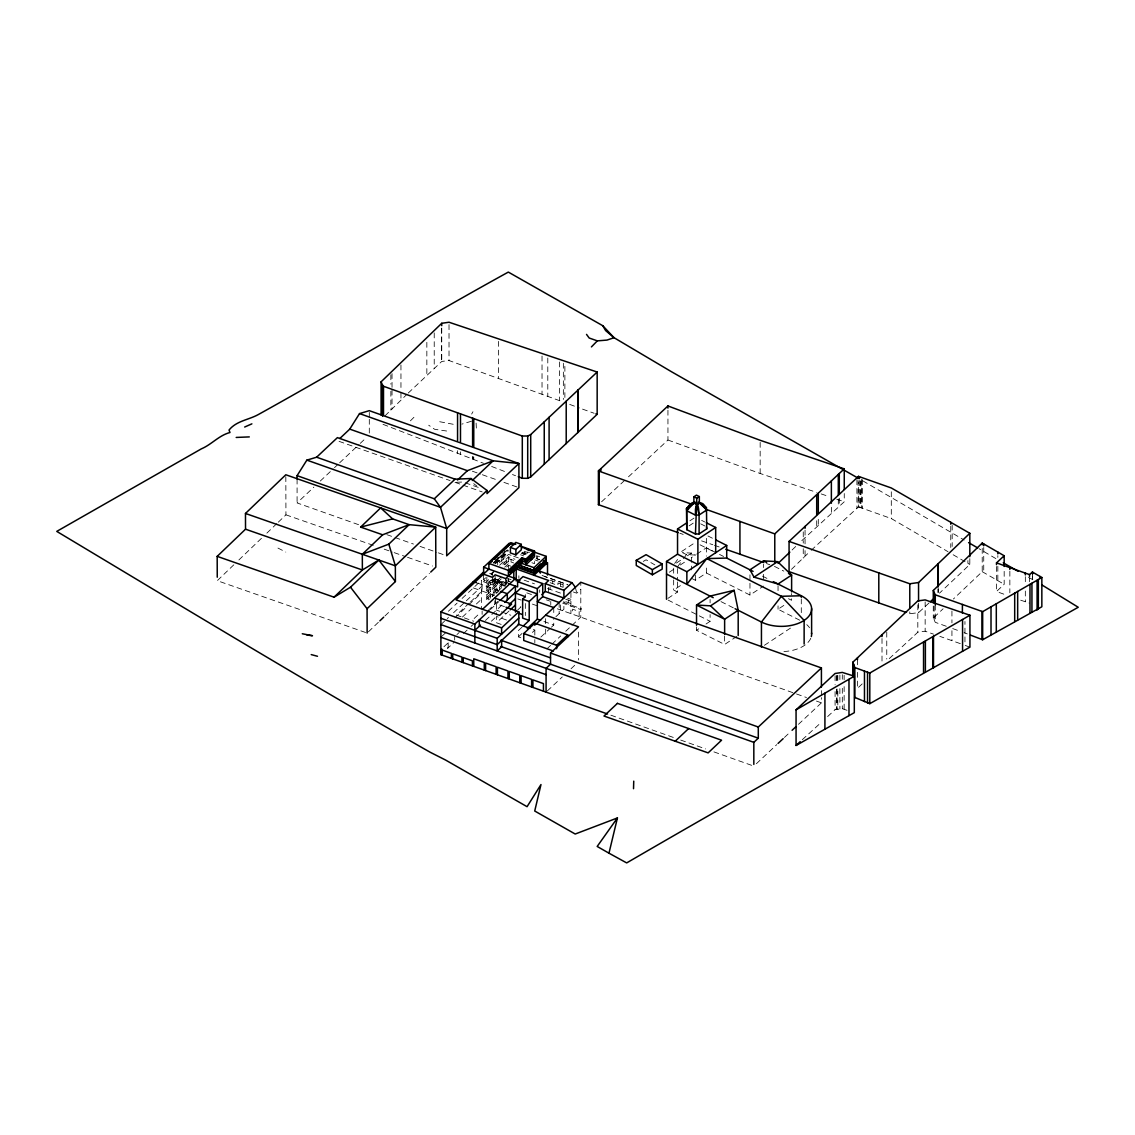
<?xml version="1.0" encoding="UTF-8"?>
<svg xmlns="http://www.w3.org/2000/svg" width="1135" height="1135" viewBox="0 0 1135 1135"><rect width="100%" height="100%" fill="white"/><g stroke="black" fill="none" stroke-linecap="round" stroke-linejoin="round"><path stroke-width="0.75" stroke-dasharray="5 3.75" d="M500.109 583.262L495.172 582.411L495.328 579.432L499.712 580.992L499.556 583.972L502.266 581.432M505.685 586.157L490.788 580.85L491.639 580.24L495.172 582.411L496.648 579.559M471.663 414.062L472.954 411.735M674.658 563.485L678.616 558.065M677.538 566.791L682.49 560.023M683.483 558.675L686.448 554.618L695.344 555.043L691.243 557.753M791.45 569.359L810.035 551.411M410.402 420.858L416.361 414.857M384.978 415.864L407.054 394.2M408.26 393.022L441.742 361.455L449.02 360.533L563.357 402.045M982.215 548.432L982.215 571.671L953.414 598.996M233.796 564.833L217.267 580.694L367.144 633.046M238.889 559.952L261.774 538.004M266.867 533.124L277.039 523.377M278.316 522.157L285.935 514.836L285.821 474.77M368.421 631.826L378.593 622.065M384.949 615.965L429.47 573.288M792.102 549.978L795.848 546.375M946.278 626.265L935.283 622.32L933.282 618.078L943.086 608.8M969.815 558.619L969.815 564.478L939.482 593.165M801.821 540.629L844.256 501.769L844.256 493.541M811.199 550.305L858.471 506.877L858.471 482.091M358.589 524.682L297.086 502.947L313.856 487.128M320.297 481.041L333.193 468.883M334.484 467.663L338.358 464.016M339.649 462.796L358.986 444.537M360.277 443.331L365.442 438.465M914.583 635.26L917.818 632.195L925.153 631.216L933.552 634.153M862.189 683.894L857.464 688.349L857.464 671.196M1003.808 594.158L996.502 591.505L1004.177 584.298L1004.177 568.238M497.882 558.377L498.96 557.37M503.557 553.071L504.635 552.05M493.214 563.003L497.031 559.442M498.293 558.25L507.203 549.908M493.98 562.818L495.328 561.541L495.328 559.03M497.754 559.271L499.116 558.009M503.443 553.951L504.791 552.688L504.791 550.163M493.909 563.301L508.026 550.078M495.044 563.343L508.523 550.745M495.371 563.811L508.054 551.951M448.382 611.268L457.107 603.096M462.101 598.429L481.439 580.326L481.439 609.126M485.652 577.814L483.482 579.843L492.476 583.049M499.57 565.258L508.48 556.916L514.978 559.229M490.944 573.913L493.64 571.387M500.847 577.091L492.476 584.936L483.482 581.73L486.731 578.694M491.597 574.14L494.307 571.614M486.844 581.361L488.646 579.673M440.891 624.591L448.495 617.468M453.56 612.73L481.439 586.639M486.844 583.887L491.937 579.12M504.664 567.216L508.48 563.641L511.729 564.804M490.788 580.85L492.59 579.162M486.844 585.575L494.065 578.822L494.065 581.347M506.678 567.018L508.48 565.329L511.076 566.251M469.252 603.054L456.412 615.085L462.711 617.327M470.543 601.862L482.091 591.037L482.091 584.738M454.837 617.851L467.506 605.991M468.769 604.799L481.439 592.938M486.844 588.086L495.867 579.659M486.844 590.611L499.57 578.708M486.844 592.3L501.273 578.807M442.153 636.011L448.495 630.081M462.427 617.043L471.309 608.743M476.374 603.99L481.439 599.252M486.844 594.825L501.273 581.319M486.844 597.336L507.203 578.297M486.844 599.025L506.678 580.467L506.678 582.993L503.075 586.369L503.075 583.844M509.161 581.006L505.685 584.255L495.172 580.51M496.577 593.264L499.116 590.895M504.181 586.157L506.707 583.787M443.969 646.723L447.374 643.531L447.374 648.582L453.872 642.509M456.951 634.578L459.221 632.45M474.146 618.49L479.821 613.17M601.593 501.784L625.442 479.651M463.435 633.543L467.648 629.599M471.068 626.406L473.338 624.293M487.993 610.573L497.754 601.437M490.348 609.58L498.889 601.578M485.44 620.476L502.493 604.515M491.398 621.2L495.257 617.596M501.173 624.42L496.477 622.746L509.104 610.942M517.645 610.02L520.88 606.984L518.142 606.019M522.001 627.187L518.397 630.549L518.397 636.863L521.689 638.026M518.397 636.863L522.185 633.316M532.372 632.408L534.826 630.095L531.492 628.918M573.402 592.002L576.736 593.194L580.794 589.405M555.923 616.674L563.896 609.211L563.896 601.252M540.842 637.09L550.276 628.251M551.44 627.173L553.752 625.002L553.752 618.688M546.9 648.865L550.659 645.347M551.922 644.169L560.704 635.941M565.727 631.244L570.749 626.548M571.997 625.371L580.794 617.142L580.794 582.255M547.325 690.945L562.293 676.928M571.033 668.756L576.012 664.088M756.378 763.713L776.78 744.617M784.427 737.452L790.811 731.493M798.458 724.329L821.414 702.849L821.414 697.614M929.068 602.912L918.556 612.659L909.788 613.751L905.645 612.262M889.258 658.612L914.313 635.515M667.947 410.232L667.947 440.025L626.69 478.488M802.275 739.722L821.399 722.257M827.628 716.554L835.09 709.701L842.312 708.708L847.036 710.297M689.867 520.823L693.982 518.113M689.044 525.874L694.138 522.526M681.653 551.468L695.344 542.431M676.403 563.031L681.88 559.413M687.37 555.795L691.47 553.085L695.344 555.043M669.281 572.239L674.786 568.607M680.276 564.989L685.767 561.371M696.734 554.135L706.367 547.779L723.591 556.476M677.538 581.929L677.538 592.016L673.665 590.058L681.88 584.638M667.891 598.386L677.538 592.016M691.47 578.311L695.344 580.269L706.367 573.005L706.367 564.592M736.842 636.409L724.627 644.467L696.535 630.265L700.607 627.584M706.041 624.009L710.099 621.313L710.099 614.588M706.367 573.005L749.965 595.038L763.529 586.086M799.749 620.207L778.042 609.24L784.838 604.756M764.394 645.318L792.443 626.818M643.261 561.428L646.07 559.81L654.867 564.889M491.639 580.24L492.732 579.786L495.172 582.411L498.918 580.368M471.493 421.227L461.86 424.121M492.732 579.786L493.98 579.517L495.172 582.411L499.712 580.992M495.172 576.254L495.172 582.411L500.18 581.716M493.98 579.517L495.328 579.432M456.653 482.276L463.037 482.006L479.013 487.653L473.692 483.666M495.172 582.411L500.322 582.496M446.637 431.016L434.634 429.271L428.704 425.228M439.699 421.723L455.39 424.689M1020.691 600.188L1029.544 603.167M858.471 506.877L891.301 518.553L948.009 551.709M667.947 440.025L760.166 473.479L816.533 492.349M821.187 493.924L828.933 496.534M701.586 540.87L712.837 544.743M836.651 499.159L844.256 501.769M960.309 643.644L939.865 636.352M969.928 647.12L964.949 645.375L964.949 621.498M285.935 514.836L375.869 546.247M384.197 549.156L392.526 552.064M394.185 552.646L405.848 556.717M407.508 557.299L432.492 566.024M714.454 545.311L719.32 547.027M679.851 533.237L683.199 534.415M383.02 424.334L483.538 463.307M472.373 471.209L480.673 474.146M482.347 474.742L497.3 480.02M503.954 482.375L517.248 487.071M339.067 441.359L450.084 480.587M455.05 482.332L461.448 484.588M463.037 485.156L482.219 491.937M386.851 534.656L413.452 544.048M420.092 546.403L436.72 552.277M438.38 552.859L446.693 555.795M582.539 409.125L594.187 413.282M527.718 551.979L529.463 552.603M539.579 556.703L537.394 555.923L537.394 558.448L539.579 559.229M522.001 552.263L528.257 554.476M522.057 552.986L524.242 553.766L524.242 551.241M522.128 553.44L525.335 554.575M536.543 558.576L539.749 559.711M521.49 553.355L524.739 554.504M536.131 558.562L539.38 559.725M520.525 554.76L523.732 555.895M534.94 559.895L538.146 561.03M511.076 555.327L508.48 554.391L497.669 564.521L497.669 561.995L506.678 553.554L506.678 556.079M513.687 556.249L518.879 558.108L518.879 555.582M531.904 562.733L534.5 563.669L534.5 561.144M513.687 560.449L508.48 558.604L503.075 563.655L503.075 566.181L508.48 561.116L513.687 562.974M542.104 575.459L567.06 584.355M544.261 576.381L547.51 577.545M550.631 578.651L567.812 584.78M550.106 580.155L565.727 585.717M550.106 582.681L555.313 584.525L555.313 582.014M524.086 580.141L534.5 583.844M547.51 588.483L560.52 593.108M567.642 598.173L570.933 599.337M511.076 579.701L508.48 578.779L508.48 582.141M565.727 599.166L570.933 601.025M489.625 573.445L492.249 574.381M508.48 581.304L511.076 582.227M565.727 601.692L570.933 603.55M563.925 602.529L581.602 608.814L580.794 609.58L562.662 603.125M494.59 578.708L506.863 583.078M531.492 594.541L525.349 592.356L525.349 597.407M546.389 599.847L549.68 601.025M557.342 608.8L794.869 693.386M796.529 693.982L806.474 697.528M816.434 701.075L821.414 702.849M477.722 583.177L499.428 590.909M517.801 598.911L521.05 600.06M532.414 604.104L540.53 606.998M473.338 587.916L494.363 595.407M504.451 606.672L496.477 603.834L496.477 614.872M543.892 621.483L553.752 625.002M496.477 610.133L499.67 611.268M501.273 611.836L510.835 615.241M506.494 620.008L496.477 616.447L496.477 622.746M464.286 617.88L473.735 621.242M610.885 715.192L674.048 737.693M680.702 740.063L705.63 748.93M713.943 751.895L752.164 765.515M952.719 628.591L960.792 631.486M766.466 563.527L769.8 564.719M569.699 404.415L579.332 407.947M964.026 632.677L967.29 633.912M512.467 474.529L515.531 475.707M491.639 466.457L506.253 472.117M701.614 520.369L704.736 521.958M700.678 523.845L705.034 526.058M774.453 566.379L783.817 571.118M707.942 535.961L714.199 539.125M762.45 576.126L767.118 578.481M700.04 544.814L714.128 551.922M788.499 598.712L791.62 600.287L791.62 593.562M686.448 554.618L682.575 552.66L691.47 553.085L691.47 569.912M721.023 601.621L733.508 607.92M668.075 600.074L710.099 621.313M277.947 548.063L285.793 552.064M982.215 571.671L1004.177 584.298M995.849 558.59L978.98 548.673M1028.48 577.233L1032.949 579.801M862.898 480.899L964.154 540.033M965.034 561.655L952.18 554.192L952.18 552.248M969.815 564.478L967.9 563.315L967.9 559.427M575.388 587.306L576.736 593.194M476.104 423.085L476.359 428.519M1032.623 575.743L1032.623 579.318M1032.396 575.615L1032.396 579.191M1029.544 578.183L1029.544 581.744M1025.331 576.693L1025.331 583.872M1025.331 591.037L1025.331 601.791M1009.852 571.217L1009.852 592.825M997.835 555.639L997.835 557.413M997.835 566.28L997.835 580.482M996.502 566.464L996.502 591.505M983.733 547.524L983.733 572.537M952.18 525.051L952.18 546.432M951.939 611.041L951.939 622.845M951.939 630.72L951.939 640.551M950.761 526.172L950.761 547.496M938.262 588.568L938.262 592.399M937.992 588.795L937.992 592.64M935.283 605.125L935.283 622.32M934.176 606.189L934.176 619.937M933.282 606.019L933.282 618.078M925.153 601.862L925.153 631.216M918.556 603.238L918.556 612.659M917.818 604.827L917.818 632.195M909.788 611.878L909.788 613.751M891.301 491.781L891.301 518.553M886.761 632.138L886.761 659.024M882.008 638.508L882.008 661.421M862.416 479.665L862.416 508.281M861.55 479.353L861.55 507.941M860.968 481.07L860.968 507.756M860.415 480.871L860.415 507.544M859.45 480.531L859.45 507.231M858.103 480.531L858.103 507.231M857.464 659.761L857.464 665.479M856.925 479.722L856.925 508.253M844.128 675.254L844.128 679.794M844.128 686.618L844.128 709.347M842.312 674.687L842.312 679.227M842.312 688.292L842.312 708.708M839.886 675.041L839.886 679.581M839.886 688.647L839.886 709.049M839.29 498.18L839.29 506.409M838.297 499.031L838.297 507.231M837.814 675.353L837.814 682.149M837.814 691.201L837.814 709.304M837.105 675.467L837.105 682.248M837.105 689.044L837.105 709.418M836.523 675.552L836.523 682.334M836.523 689.129L836.523 709.488M835.09 675.765L835.09 684.816M835.09 691.598L835.09 709.701M831.373 507.302L831.373 513.403M821.414 690.633L821.414 695.869M818.292 519.305L818.292 525.335M816.703 520.724L816.703 526.739M805.056 530.144L805.056 545.041M805.056 550.631L805.056 556.221M803.254 531.847L803.254 543.097M803.254 548.73L803.254 558.094M801.296 598.911L801.296 613.099M778.042 585.688L778.042 592.413M778.042 605.877L778.042 609.24M763.529 564.223L763.529 567.585M763.529 574.31L763.529 581.049M760.166 442.366L760.166 473.479M749.965 574.849L749.965 581.588M749.965 583.262L749.965 595.038M724.627 636.054L724.627 644.467M710.099 599.45L710.099 602.827M706.367 538.316L706.367 556.193M696.535 626.903L696.535 630.265M695.344 575.232L695.344 580.269M677.538 568.479L677.538 580.24M673.665 568.195L673.665 578.283M673.665 579.971L673.665 590.058M579.148 616.56L579.148 611.524L572.579 609.183L572.579 614.219M578.51 632.082L578.51 660.002M570.933 592.612L570.933 613.638M568.323 600.103L568.323 602.614M564.875 366.364L564.875 397.477M563.357 363.257L563.357 399.463M563.116 584.795L563.116 587.306L557.923 585.461L557.923 582.936M560.633 604.927L560.633 609.963M560.52 583.858L560.52 586.384M559.498 361.952L559.498 400.57M559.158 602.486L559.158 613.638M553.752 607.551L553.752 615.51M552.717 581.077L552.717 583.603M550.773 601.408L550.773 604.771M550.106 586.88L550.106 589.405M548.645 587.377L548.645 595.974M547.794 358.007L547.794 396.427M545.651 618.632L545.651 627.357M545.651 629.102L545.651 637.827M542.033 356.05L542.033 394.214M539.707 589.902L539.707 592.427M536.514 555.611L536.514 558.136M534.826 630.095L534.826 637.983M534.826 639.558L534.826 642.708M525.335 603.522L525.335 615.567M518.879 575.757L518.879 578.283M511.076 559.527L511.076 562.052M508.48 556.916L508.48 568.692M508.054 578.24L508.054 581.673M506.678 560.293L506.678 562.804M505.685 578.58L505.685 584.638M504.876 555.242L504.876 557.767M504.876 561.967L504.876 564.492M504.876 582.156L504.876 584.681M502.89 551.936L502.89 554.462M503.075 556.93L503.075 559.456M501.273 558.619L501.273 561.144M501.273 585.532L501.273 588.058L495.867 593.108L495.867 590.583M499.471 560.307L499.471 562.832M499.471 580.482L499.471 583.007M499.471 587.221L499.471 589.732M498.549 341.38L498.549 378.679M497.669 582.17L497.669 584.695M497.669 588.895L497.669 591.42M497.215 557.257L497.215 559.782L495.867 561.045L495.867 558.519M497.073 558.236L497.073 561.456M495.867 583.858L495.867 586.384M495.498 598.5L495.498 603.536M494.832 600.812L494.832 604.175M494.065 585.547L494.065 588.072M494.065 592.271L494.065 594.797L488.646 599.862L488.646 597.336M492.476 577.36L492.476 584.936M492.249 573.785L492.249 576.31M492.249 580.51L492.249 583.035M492.249 587.235L492.249 589.76M492.249 593.96L492.249 596.485M490.448 582.198L490.448 584.724M490.448 588.923L490.448 591.448M490.448 595.648L490.448 598.173M488.646 583.887L488.646 586.398M488.646 590.611L488.646 593.137M486.844 577.162L486.844 602.387M483.482 574.168L483.482 581.73M482.12 611.013L482.12 614.375M473.763 456.951L473.763 459.505M473.054 456.653L473.054 459.207M472.6 456.497L472.6 459.051M460.484 451.858L460.484 454.397M457.561 450.68L457.561 453.205M454.681 636.707L454.681 640.069M449.02 324.638L449.02 360.533M448.183 642.779L448.183 647.815M441.742 328.058L441.742 361.455M441.458 328.327L441.458 361.71M434.223 332.91L434.223 368.506M426.845 342.33L426.845 375.004M400.953 364.988L400.953 390.738M400.953 393.079L400.953 400.102M392.029 373.614L392.029 387.744M392.029 390.099L392.029 408.926M390.866 374.749L390.866 384.183M390.866 391.249L390.866 410.104M369.301 412.402L369.301 417.566M369.301 419.297L369.301 434.804M297.086 479.069L297.086 502.947M810.745 638.31A30.248 17.465 0 0 1 783.377 651.547M806.786 624.661A30.248 17.465 0 0 1 809.525 627.74M527.307 552.334L525.122 551.553L525.122 554.079L527.307 554.859L527.307 552.334"/><path stroke-width="1.5" d="M633.529 788.697L633.741 781.15M695.457 534.06L696.791 498.265L699.344 496.577L696.436 495.115L693.896 496.79L693.896 503.103L686.746 510.736L686.746 529.648L695.457 534.06L699.089 533.918L706.722 528.882L706.481 507.87L703.246 504.039A10.924 9.151 -36.4 0 0 699.926 502.691L698.649 502.535M1041.873 584.922L1078.25 607.268C927.508 691.924 776.212 775.943 626.676 862.912L608.97 853.179L617.426 817.938L575.204 834.026L534.727 811.014L540.984 784.555L527.066 806.687L445.516 760.01L430.137 752.235C304.435 680.745 180.834 605.749 56.75 531.393L201.363 448.85C211.663 444.494 218.956 435.386 229.979 432.506L229.043 430.037C236.435 420.858 248.452 419.964 258.156 414.644C342.16 368.052 424.178 318.396 508.324 272.088L602.742 325.702L614.049 337.705L671.423 371.698L858.287 478.246M698.096 502.266L700.522 503.571A10.57 5.689 31.6 0 1 703.629 505.969L706.722 509.97L699.089 515.006L695.457 515.134L686.746 510.736L689.498 505.884A10.57 10.144 10.2 0 1 692.634 503.599L695.216 502.223L694.294 502.266M686.746 529.648L686.505 508.636L689.839 504.465A10.853 9.619 59.4 0 1 693.13 502.961L694.379 502.777M297.086 479.069L297.086 475.664L306.861 460.129L316.637 457.206L337.407 437.628L455.05 479.183L471.025 478.516L487.014 490.476L487.014 493.626L518.908 463.52L369.301 410.671L359.525 413.594L349.75 429.115L339.876 438.451M691.073 504.337L692.137 503.103A9.874 6.058 56.6 0 1 693.882 502.323M617.426 817.938L597.18 846.455L608.97 853.179M753.087 571.387L726.712 558.065L706.793 558.59L686.859 584.341L686.859 571.728L726.712 545.453L715.759 539.905M591.42 346.913L597.336 340.869L606.984 340.089L614.049 337.705L605.636 330.597L602.742 325.702M518.255 476.743L522.299 478.275L527.704 478.317L530.712 476.913L597.166 414.318L597.166 372.039L449.02 322.241L441.742 323.291L381.09 381.828L381.09 415.027M933.282 602.572L933.282 590.498L982.215 543.069L1004.177 555.753L1004.177 566.464M217.253 577.218L217.182 556.363L245.529 529.194L245.472 513.46L285.821 474.77L435.698 527.122L435.826 567.188L430.733 572.068M217.182 556.363L334.045 597.18L362.377 569.997L362.32 554.277L388.823 544.147L409.153 524.654L382.651 534.784L360.632 527.094L380.651 507.898L392.639 518.894L409.153 524.654L435.698 527.122L395.349 565.812L395.406 581.546L367.073 608.715L367.144 633.046M362.32 554.277L382.651 534.784M334.045 597.18L350.502 587.206L378.835 560.037L395.406 581.546M379.87 620.845L383.687 617.185M789.832 552.163L778.057 563.414M789.066 541.409L909.788 583.773L918.556 582.525L969.815 533.294L891.301 487.965L858.471 476.374L789.066 541.409L789.066 571.643L905.645 612.262M316.637 457.206L434.294 498.776L455.05 479.183M457.519 480.006L467.407 470.684L493.158 460.796L518.908 463.52L518.908 487.653L446.693 555.795L446.693 528.513L440.494 507.331L434.294 498.776M471.025 478.516L440.494 507.331L306.861 460.129M472.259 480.516L493.158 460.796L359.525 413.594M487.014 490.476L446.693 528.513L297.086 475.664M852.839 675.481L852.839 662.202L917.818 600.912L925.153 599.904L969.928 615.241L969.928 647.12L869.793 703.672L854.612 697.33M381.09 381.828L383.02 386.099L522.299 436.024L527.704 435.996L530.712 434.577L597.166 372.039M675.197 741.226L688.647 728.556M483.638 574.807L483.638 567.23L509.317 543.197L512.523 544.332M494.59 598.031L511.658 604.104L499.613 615.383L456.029 599.862L488.887 569.103L488.887 563.428L511.062 542.686L515.744 544.36M491.157 562.151L492.235 561.144M494.094 559.399L495.172 558.392M495.995 557.625L497.073 556.618M497.882 555.852L498.96 554.845M499.769 554.093L500.861 553.071M501.67 552.319L502.748 551.298M503.557 550.546L504.635 549.539M505.458 548.773L506.536 547.765M507.345 546.999L508.423 545.992M509.232 545.226L510.324 544.218M607.566 714.014L440.891 654.654L440.891 611.978L483.609 571.997M510.395 547.467L515.815 542.402L521.291 544.346L521.291 549.822L515.886 554.873L510.395 552.929L510.395 547.467L515.886 549.411L521.291 544.346M678.177 532.641L598.415 504.678L598.415 470.94L667.947 405.961L760.166 440.295L844.256 468.868L844.256 489.426M508.395 576.055L508.395 570.38L521.916 557.725L525.86 559.129L534.514 551.028L520.44 546.02M516.241 567.245L514.339 569.018L514.339 566.493L516.241 564.719L516.17 580.964M482.545 609.296L515.403 578.552L483.638 567.23M508.395 583.617L517.603 586.894L517.603 581.645L523.008 576.58L542.729 583.603L542.729 596.641L537.323 601.706L553.752 607.551M440.891 654.654L441.699 648.851M547.51 575.019L547.51 562.62L533.989 575.275L533.989 567.699L546.162 556.32L526.938 549.468M474.856 642.992L474.856 624.066L489.114 610.729M500.081 600.458L515.403 586.114L515.474 612.049M545.822 559.371L544.474 560.633L544.474 563.159L545.822 561.896L545.722 558.888M540.203 567.557L533.989 573.374L516.17 567.032M541.296 566.549L546.162 561.995M474.856 630.379L480.488 625.101M504.734 602.415L515.403 592.427M509.104 604.629L515.403 598.727M510.367 609.765L515.403 605.04M529.208 620.434L522.639 618.093L522.639 599.166L525.335 596.641L515.474 593.123L520.88 588.072L537.323 593.917L529.208 601.507L529.208 620.434L523.207 626.052M527.222 628.591L537.323 619.142L537.323 588.668L542.729 583.603M541.721 594.754L545.268 591.434L545.268 583.66L548.645 580.496L516.17 568.919M501.613 627.868L479.296 619.923L479.296 626.222L501.613 634.181L501.613 627.868L518.808 611.779L506.054 607.239M501.642 640.466L501.642 646.766L497.187 650.937L497.187 638.324L518.808 618.093M545.268 591.434L563.896 598.06L563.896 590.285L571.997 582.695L575.388 587.306M553.327 651.008L523.746 640.481L523.746 633.543L534.826 623.158L567.699 634.876L567.699 636.976M536.032 624.136L580.794 582.255L821.414 667.947L821.414 687.143M556.618 648.709L556.618 645.247L567.699 634.876M546.077 692.109L546.077 668.359L550.532 664.174L550.532 653.036L578.51 626.846L545.651 615.142M774.779 562.435L774.779 533.876L844.256 468.868M753.824 764.408L753.824 742.347L758.293 738.176L758.293 727.024L821.414 667.947M778.057 743.425L783.164 738.658M792.088 730.302L795.905 726.712M930.345 601.72L932.913 599.323M598.415 504.678L599.223 503.926L599.223 470.188M796.061 709.829L835.09 673.495L842.312 672.417L854.314 676.19L854.314 712.666L796.061 745.468L796.061 709.829L854.314 676.19M800.218 741.652L796.061 745.468M996.502 564.663L996.502 562.875L1004.177 555.753M1029.544 576.396L1029.544 574.608L1032.396 572.04L1041.845 577.502L1041.845 606.771L982.669 639.743L970.553 635.146M686.746 510.736L686.505 508.636L693.896 503.103L696.791 504.564L699.089 515.006L699.089 533.918M686.505 508.636L688.406 507.373M666.515 599.294L666.515 561.442L677.538 554.178L677.538 528.953L687.129 522.625M677.538 554.178L697.883 564.464L697.883 539.238L715.688 527.491L706.296 522.738M763.529 560.86L749.965 569.813L754.037 577.176L778.042 584L791.62 575.062L777.574 561.655L763.529 560.86L766.65 562.435M696.535 625.215L696.535 605.04L710.581 605.835L734.118 590.313L738.19 610.289L738.19 635.515M754.037 577.176L777.574 561.655M738.19 610.289L724.627 619.242L724.627 634.38M378.835 560.037L362.377 569.997L245.529 529.194M636.253 560.335L646.07 554.674L662.187 563.981L662.187 569.117L652.37 574.792L636.253 565.485L636.253 560.335L652.37 569.642L662.187 563.981M852.839 662.202L854.839 667.564L869.793 673.041L969.928 615.241M933.282 590.498L935.283 594.811L982.669 611.651L1041.845 577.502M244.663 427.03L251.885 423.852M360.632 527.094L392.639 518.894M734.118 590.313L710.099 596.088L696.535 605.04L724.627 619.242L710.581 605.835M236.193 437.443L249.303 436.904M306.961 635.033L312.48 635.728L302.293 633.756M311.217 654.597L317.488 656.271M725.762 549.269L763.713 562.563M595.861 413.864L597.166 414.318M597.336 340.869L589.207 338.031L586.525 334.385M245.472 513.46L395.349 565.812L388.823 544.147M349.75 429.115L467.407 470.684M996.502 562.875L1029.544 574.608M512.382 543.991L514.127 544.616M521.575 547.269L523.334 547.893M524.654 548.361L526.399 548.985M527.718 549.453L529.463 550.078M521.022 563.088L533.989 567.699M571.997 582.695L538.728 570.848L540.416 573.147M488.887 563.428L508.395 570.38M545.268 583.66L563.896 590.285M519.943 580.751L513.8 578.566L513.8 570.99M517.603 581.645L537.323 588.668M483.482 574.168L492.476 577.36L495.172 574.835L505.685 578.58L521.916 563.4L521.916 557.725M542.729 596.641L559.158 602.486M473.338 581.617L476.572 582.766M500.833 591.406L507.302 593.704L507.302 600.018M522.639 599.166L529.208 601.507M537.323 619.142L540.601 620.32M518.766 613.226L522.057 614.39M518.156 624.165L529.832 628.322M523.746 633.543L556.618 645.247M440.891 611.978L474.856 624.066M550.532 653.036L758.293 727.024M440.891 618.277L497.187 638.324M500.847 640.183L550.532 657.874M440.891 624.591L497.187 644.637L518.808 624.392L518.808 611.779M500.847 646.482L758.293 738.176M440.891 630.89L753.824 742.347M440.891 637.203L546.077 674.658M598.415 470.94L692.01 504.337M707.97 510.026L774.779 533.876M693.896 496.79L696.791 498.265M703.587 506.394L706.481 507.87L699.344 502.89L699.344 496.577M788.499 573.487L791.62 575.062L791.62 591.874M677.538 528.953L697.883 539.238M773.361 581.645L801.296 595.761A30.248 17.465 0 0 1 804.133 620.405L804.133 644.056M706.793 558.59L781.362 596.286L804.133 620.405A30.248 17.465 0 0 1 761.443 622.037L735.069 608.715M666.515 561.442L686.859 571.728M666.515 574.069L713.22 597.677M1003.255 562.818L1018.081 571.274M968.595 542.629L977.505 547.808M706.722 509.97L699.344 502.89L696.351 505.671A10.57 5.491 -88 0 0 695.485 509.36L695.457 515.134M350.502 587.206L367.073 608.715M697.401 504.167L697.784 505.288A10.924 3.675 84.8 0 1 698.635 509.048L699.089 515.006M706.481 526.796L706.722 528.882M1040.015 576.452L1040.015 578.254M1038.341 579.517L1038.341 609.367M1037.092 580.24L1037.092 610.062M1032.623 572.182L1032.623 573.955M1032.396 572.04L1032.396 573.828M1031.942 583.206L1031.942 612.247M1029.984 584.341L1029.984 612.857M1025.331 573.104L1025.331 574.906M1017.669 591.448L1017.669 619.98M1014.69 593.165L1014.69 621.526M1009.852 567.613L1009.852 569.415M997.835 552.092L997.835 553.866M996.303 603.777L996.303 631.925M991.011 606.842L991.011 634.72M983.733 543.949L983.733 545.736M982.669 611.651L982.669 639.743M982.215 543.069L982.215 544.857M981.974 611.41L981.974 639.502M969.815 533.294L969.815 556.675M962.565 619.483L962.565 651.376M962.395 604.444L962.395 613.084M950.761 522.299L950.761 524.228M938.262 563.598L938.262 586.639M937.992 563.868L937.992 586.88M935.283 594.811L935.283 605.125M934.176 592.427L934.176 602.742M933.495 636.267L933.495 667.947M932.743 636.707L932.743 668.274M925.38 640.949L925.38 671.948M923.549 642.013L923.549 672.771M918.556 582.525L918.556 601.366M909.788 583.773L909.788 608.133M882.008 634.692L882.008 636.593M878.802 572.905L878.802 602.997M869.793 673.041L869.793 703.672M867.551 672.232L867.551 702.849M864.473 671.097L864.473 701.6M859.45 476.714L859.45 478.615M858.471 476.374L858.471 478.275M858.103 476.728L858.103 478.63M857.464 657.846L857.464 659.761M854.839 667.564L854.839 697.94M853.605 664.259L853.605 675.623M848.98 679.283L848.98 715.561M839.29 473.508L839.29 494.065M838.297 474.444L838.297 494.931M831.373 480.928L831.373 503.245M824.918 693.159L824.918 728.996M818.292 493.158L818.292 513.261M816.703 494.633L816.703 514.708M811.61 608.644L811.61 633.869M805.056 526.413L805.056 528.286M801.296 597.336L801.296 595.761L781.362 596.286L761.443 622.037L761.443 647.262M739.935 521.433L739.935 554.079M726.712 545.453L726.712 558.065M715.688 527.491L715.688 552.717M667.947 405.961L667.947 408.089M652.37 569.642L652.37 574.792M600.883 468.641L600.883 470.741M577.942 390.142L577.942 432.421M577.814 390.256L577.814 432.534M566.209 401.18L566.209 443.615M549.099 417.269L549.099 459.732M546.162 556.32L546.162 563.882M544.247 421.837L544.247 464.13M543.438 691.172L543.438 683.61L532.925 679.865L532.925 687.427M541.296 568.436L541.296 563.598L540.203 564.62L540.203 569.458M534.826 623.158L534.826 625.272M534.514 551.028L534.514 556.703L525.86 564.804L525.86 559.129M531.733 559.3L531.733 554.462L530.655 555.483L530.655 560.321M531.606 686.959L531.606 679.397L521.093 675.651L521.093 683.213M530.712 434.577L530.712 476.913M527.704 435.996L527.704 478.317M522.299 436.024L522.299 478.275M519.773 682.745L519.773 675.183L509.26 671.438L509.26 679M515.886 549.411L515.886 554.873M507.941 678.531L507.941 670.969L497.428 667.224L497.428 674.786M496.108 674.318L496.108 666.756L485.596 662.996L485.596 670.572M484.276 670.104L484.276 662.528L473.763 658.782L473.763 666.358M473.763 418.616L473.763 446.736M473.054 418.375L473.054 446.452M472.6 418.205L472.6 446.282M472.444 665.89L472.444 660.84L463.236 657.562L463.236 662.613M461.931 662.145L461.931 657.094L452.723 653.817L452.723 658.867M460.484 413.864L460.484 441.728M457.561 412.814L457.561 440.579M451.404 658.399L451.404 653.349L442.21 650.071L442.21 655.122M441.742 323.291L441.742 325.674M383.502 386.269L383.502 414.956M383.02 386.099L383.02 414.786M382.594 385.162L382.594 416.233M811.553 632.961A30.248 17.465 0 0 1 811.326 636.565M617.44 703.359L603.976 716.029L708.126 752.874L721.576 740.204L617.44 703.359M511.232 569.401L509.885 570.664L509.885 572.764L511.232 571.501L511.232 569.401M513.134 567.628L511.772 568.89L511.772 571.004L513.134 569.727L513.134 567.628M518.808 562.322L516.907 564.095L516.907 566.606L518.808 564.833L518.808 562.322M521.376 559.91L519.475 561.683L519.475 564.208L521.376 562.435L521.376 559.91M527.676 558.264L526.597 559.271L526.597 561.797L527.676 560.789L527.676 558.264M529.705 556.363L528.626 557.384L528.626 559.895L529.705 558.888L529.705 556.363M533.762 552.575L532.684 553.582L532.684 556.107L533.762 555.086L533.762 552.575M536.16 568.408L534.798 569.671L534.798 572.196L536.16 570.933L536.16 568.408M537.848 566.833L536.486 568.096L536.486 570.621L537.848 569.359L537.848 566.833M539.536 565.244L538.189 566.521L538.189 569.032L539.536 567.77L539.536 565.244M544.133 560.945L542.785 562.208L542.785 564.733L544.133 563.471L544.133 560.945M524.767 559.583L523.008 558.959L523.008 561.485L524.767 562.109L524.767 559.583M521.83 566.11L519.858 565.4L519.858 567.713L521.83 568.422L521.83 566.11M524.682 567.117L522.71 566.422L522.71 568.734L524.682 569.429L524.682 567.117M527.534 568.138L525.562 567.429L525.562 569.742L527.534 570.451L527.534 568.138M530.371 569.146L528.399 568.451L528.399 570.763L530.371 571.458L530.371 569.146M533.223 570.167L531.251 569.458L531.251 571.77L533.223 572.48L533.223 570.167"/></g></svg>
